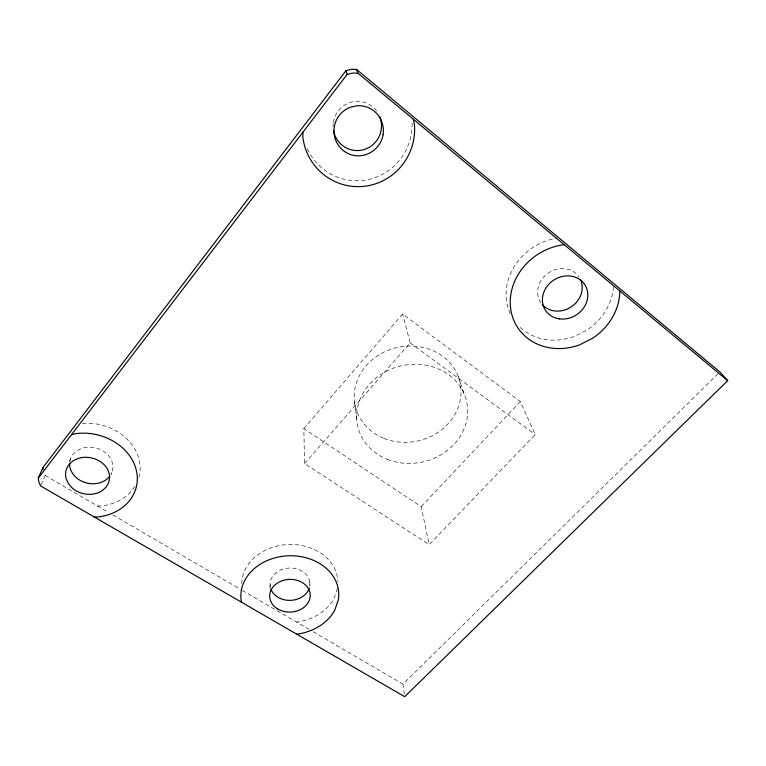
<?xml version="1.0" encoding="UTF-8"?>
<svg xmlns="http://www.w3.org/2000/svg" width="766" height="766" viewBox="0 0 766 766"><rect width="100%" height="100%" fill="white"/><g stroke="black" fill="none" stroke-linecap="round" stroke-linejoin="round"><path stroke-width="0.57" stroke-dasharray="3.83 2.87" d="M269.996 588.412L270.187 582.639M111.223 474.46L111.874 472.383M337.48 588.393L334.139 598.169A48.143 39.037 -2.4 0 1 296.586 622.078M69.304 461.917L70.52 458.834M41.077 484.888L45.127 475.427L43.834 472.584M303.843 428.606L402.6 314.05L520.344 401.585L535.204 434.561L429.171 544.645L304.562 463.526L303.843 428.606L421.185 506.671L429.171 544.645M304.562 463.526L410.174 342.881L402.6 314.05M421.185 506.671L520.344 401.585M404.391 694.398L402.954 684.124L719.006 372.764M97.464 505.953L102.022 505.886A49.484 41.105 12.8 0 0 135.017 486.151M45.127 475.427L108.762 512.54M112.87 514.943L240.294 589.245M242.343 590.442L308.985 629.307M313.112 631.72L402.954 684.124M410.174 342.881L535.204 434.561M458.231 376.489L464.818 395.591M354.534 401.939L356.975 421.97M309.79 581.806L309.904 586.402M82.441 423.397A49.484 41.105 12.8 0 1 138.828 477.477M69.888 461.132A21.802 18.106 12.8 0 1 97.598 448.464A21.802 18.106 12.8 0 1 110.85 474.518M241.73 583.635A48.143 39.037 -2.4 0 1 289.443 544.482A48.143 39.037 -2.4 0 1 337.95 581.614M412.07 123.096A55.937 54.913 -80.3 0 1 368.628 179.455A55.937 54.913 -80.3 0 1 306.457 146.718M333.363 122.627A24.636 24.186 -80.1 0 1 376.958 111.443M333.133 126.926A24.636 24.186 -80.1 0 1 333.229 123.69M613.489 286.81A55.602 49.359 -33.5 0 1 587.12 329.974L574.5 336.408A55.602 49.359 -33.5 0 1 518.103 325.349M510.309 313.83A55.602 49.359 -33.5 0 1 555.58 238.408M270.274 586.871A19.954 16.182 -2.4 0 1 289.835 568.018A19.954 16.182 -2.4 0 1 309.79 586.028M540.94 302.915A23.047 20.452 -33.5 0 1 548.408 272.945A23.047 20.452 -33.5 0 1 579.115 277.091M383.9 438.363A53.697 47.865 -13 0 0 460.94 388.707A53.697 47.865 -13 0 0 378.031 355.472A53.697 47.865 -13 0 0 383.9 438.363M387.357 459.351A55.822 49.254 -12.8 0 0 467.586 408.163A55.822 49.254 -12.8 0 0 381.545 374.019A55.822 49.254 -12.8 0 0 387.357 459.351"/><path stroke-width="1.15" d="M38.3 478.08L42.858 467.672L345.973 70.663L351.192 69.313L356.554 69.419L719.858 371.922L727.7 380.654L404.707 696.687L40.627 485.941L38.855 482.092L38.3 478.08L347.122 74.446L352.456 73.067L357.942 73.172L727.7 380.654M71.525 434.724L76.093 433.594A50.412 41.651 12.5 0 1 136.042 469.146A50.412 41.651 12.5 0 1 98.565 516.906L93.921 516.973M356.554 69.419L357.942 73.172M345.973 70.663L347.122 74.446M413.276 119.199L414.416 124.485A57.019 56.062 -77.6 0 1 364.626 186.262A57.019 56.062 -77.6 0 1 302.915 137.708L302.896 132.279M42.858 467.672L43.126 469.654M109.5 476.509A21.802 18.106 12.8 0 1 84.911 482.484A21.802 18.106 12.8 0 1 69.629 463.497M296.653 634.191A48.967 39.449 -2.5 0 0 334.828 609.995L338.237 600.113A48.967 39.449 -2.5 0 0 289.347 555.771A48.967 39.449 -2.5 0 0 241.481 602.287M379.965 117.102A24.636 24.186 -80.1 0 1 363.601 149.686A24.636 24.186 -80.1 0 1 333.44 130.115M309.282 588.106A19.954 16.182 -2.4 0 1 290.19 600.372A19.954 16.182 -2.4 0 1 270.829 588.93M580.657 279.925A23.047 20.452 -33.5 0 1 570.919 307.099A23.047 20.452 -33.5 0 1 542.261 304.59M619.838 290.975A56.674 50.116 -33.1 0 1 592.702 338.199L579.833 344.738A56.674 50.116 -33.1 0 1 510.798 309.675A56.674 50.116 -33.1 0 1 564.169 244.689M109.595 478.128L108.6 482.791L106.187 486.975L102.529 490.403A22.204 18.346 12.5 0 1 71.583 487.435L68.222 483.317L66.154 478.673A22.204 18.346 12.5 0 1 85.476 457.273A22.204 18.346 12.5 0 1 109.595 478.128M383.067 134.692C381.075 147.761 368.073 157.509 355.012 155.632A25.106 24.694 -77.4 0 1 349.669 107.499L355.999 105.88A25.106 24.694 -77.4 0 1 383.067 134.692M559.372 318.867A23.497 20.768 -33 0 0 587.005 289.433A23.497 20.768 -33 0 0 548.935 284.119A23.497 20.768 -33 0 0 559.372 318.867M277.608 608.893A20.289 16.345 -2.5 0 0 310.067 597.557A20.289 16.345 -2.5 0 0 282.194 580.743A20.289 16.345 -2.5 0 0 277.608 608.893"/></g></svg>
